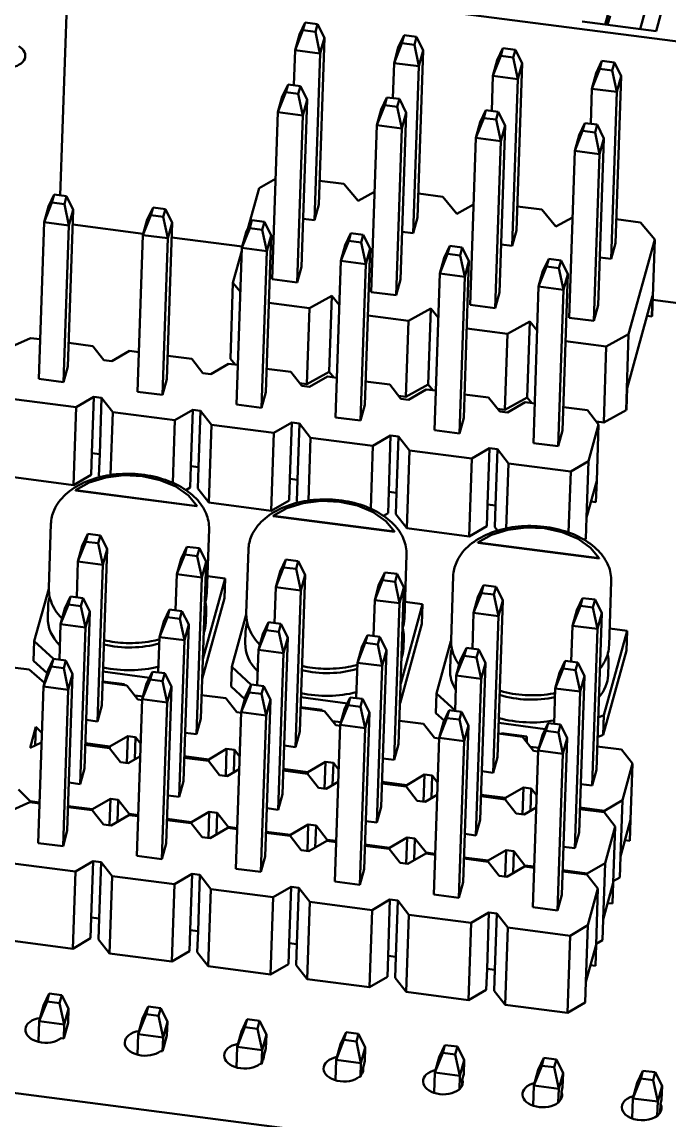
# Model space of a CAD drawing. Header units: millimetres. Extents: x 0 to 420, y 0 to 297.
# Drawn here: x 210.4 to 226.76, y 78.06 to 105.86 of the extents above; entities that cross this region are included whole.
import ezdxf

# ---------------------------------------------------------------- set-up
doc = ezdxf.new("R2010")
doc.units = ezdxf.units.MM
doc.layers.add('Visible (ISO)', color=7, linetype='Continuous', lineweight=50)

msp = doc.modelspace()

# ---------------------------------------------------------------- linework, layer by layer
at = {"layer": 'Visible (ISO)'}
for p, q in [((211.562, 107.359), (211.363, 101.465)), ((211.562, 107.359), (231.823, 104.727)), ((226.431, 105.62), (226.756, 106.796)), ((225.144, 105.787), (225.279, 106.279)), ((225.207, 105.779), (225.27, 106.008)), ((226.03, 105.672), (226.166, 106.164)), ((217.502, 105.646), (217.302, 105.141)), ((217.412, 105.537), (217.556, 105.844)), ((217.502, 105.646), (217.556, 105.844)), ((217.817, 105.605), (217.502, 105.646)), ((217.872, 105.803), (217.556, 105.844)), ((217.817, 105.605), (217.872, 105.803)), ((217.872, 105.803), (218.042, 105.455)), ((224.562, 105.863), (226.431, 105.62)), ((217.302, 105.141), (217.412, 105.537)), ((217.932, 105.059), (217.817, 105.605)), ((217.899, 101.231), (218.042, 105.455)), ((217.932, 105.059), (218.042, 105.455)), ((217.933, 105.059), (218.042, 105.455)), ((218.042, 105.455), (218.042, 105.455)), ((219.913, 105.212), (220.058, 105.519)), ((220.004, 105.321), (220.058, 105.519)), ((220.373, 105.478), (220.058, 105.519)), ((220.319, 105.28), (220.373, 105.478)), ((220.373, 105.478), (220.544, 105.13)), ((217.302, 105.141), (217.272, 104.252)), ((217.932, 105.059), (217.302, 105.141)), ((217.933, 105.059), (217.79, 100.835)), ((217.933, 105.059), (217.932, 105.059)), ((220.004, 105.321), (219.804, 104.816)), ((219.804, 104.816), (219.913, 105.212)), ((220.319, 105.28), (220.004, 105.321)), ((220.434, 104.734), (220.319, 105.28)), ((220.401, 100.906), (220.544, 105.13)), ((220.434, 104.734), (220.544, 105.13)), ((220.435, 104.734), (220.544, 105.13)), ((220.544, 105.13), (220.544, 105.13)), ((222.415, 104.887), (222.56, 105.194)), ((222.505, 104.996), (222.56, 105.194)), ((222.875, 105.153), (222.56, 105.194)), ((222.82, 104.955), (222.875, 105.153)), ((222.875, 105.153), (223.045, 104.805)), ((219.804, 104.816), (219.774, 103.927)), ((220.434, 104.734), (219.804, 104.816)), ((222.505, 104.996), (222.306, 104.491)), ((222.306, 104.491), (222.415, 104.887)), ((222.82, 104.955), (222.505, 104.996)), ((222.936, 104.409), (222.82, 104.955)), ((222.903, 100.581), (223.046, 104.805)), ((222.936, 104.409), (223.046, 104.805)), ((222.936, 104.409), (223.045, 104.805)), ((223.046, 104.805), (223.045, 104.805)), ((224.917, 104.562), (225.062, 104.869)), ((225.007, 104.671), (225.062, 104.869)), ((225.377, 104.828), (225.062, 104.869)), ((225.322, 104.63), (225.377, 104.828)), ((225.377, 104.828), (225.547, 104.48)), ((220.435, 104.734), (220.291, 100.51)), ((220.435, 104.734), (220.434, 104.734)), ((225.007, 104.671), (224.808, 104.166)), ((224.808, 104.166), (224.917, 104.562)), ((225.322, 104.63), (225.007, 104.671)), ((225.438, 104.084), (225.322, 104.63)), ((216.978, 103.965), (217.123, 104.272)), ((217.068, 104.074), (217.123, 104.272)), ((217.438, 104.231), (217.123, 104.272)), ((217.383, 104.033), (217.438, 104.231)), ((217.438, 104.231), (217.608, 103.883)), ((222.306, 104.491), (222.276, 103.602)), ((222.936, 104.409), (222.306, 104.491)), ((222.936, 104.409), (222.793, 100.185)), ((222.936, 104.409), (222.936, 104.409)), ((225.404, 100.256), (225.547, 104.48)), ((225.438, 104.084), (225.547, 104.48)), ((225.438, 104.084), (225.547, 104.48)), ((225.547, 104.48), (225.547, 104.48)), ((217.068, 104.074), (216.869, 103.569)), ((216.869, 103.569), (216.978, 103.965)), ((217.383, 104.033), (217.068, 104.074)), ((217.499, 103.487), (217.383, 104.033)), ((219.48, 103.64), (219.624, 103.947)), ((219.57, 103.749), (219.624, 103.947)), ((219.94, 103.906), (219.624, 103.947)), ((224.808, 104.166), (224.778, 103.277)), ((225.438, 104.084), (224.808, 104.166)), ((225.438, 104.084), (225.295, 99.86)), ((225.438, 104.084), (225.438, 104.084)), ((217.465, 99.659), (217.608, 103.883)), ((217.499, 103.487), (217.608, 103.883)), ((217.499, 103.487), (217.608, 103.883)), ((217.608, 103.883), (217.608, 103.883)), ((219.57, 103.749), (219.37, 103.244)), ((219.885, 103.708), (219.57, 103.749)), ((219.885, 103.708), (219.94, 103.906)), ((220.001, 103.162), (219.885, 103.708)), ((219.94, 103.906), (220.11, 103.558)), ((216.869, 103.569), (216.726, 99.345)), ((217.499, 103.487), (216.869, 103.569)), ((217.499, 103.487), (217.356, 99.263)), ((217.499, 103.487), (217.499, 103.487)), ((219.37, 103.244), (219.48, 103.64)), ((219.967, 99.334), (220.11, 103.558)), ((220.001, 103.162), (220.11, 103.558)), ((220.001, 103.162), (220.11, 103.558)), ((220.11, 103.558), (220.11, 103.558)), ((222.072, 103.424), (221.872, 102.919)), ((221.982, 103.315), (222.126, 103.622)), ((222.072, 103.424), (222.126, 103.622)), ((222.387, 103.383), (222.072, 103.424)), ((222.441, 103.581), (222.126, 103.622)), ((222.387, 103.383), (222.441, 103.581)), ((222.441, 103.581), (222.612, 103.233)), ((219.37, 103.244), (219.227, 99.02)), ((220.001, 103.162), (219.37, 103.244)), ((220.001, 103.162), (219.858, 98.938)), ((220.001, 103.162), (220.001, 103.162)), ((221.872, 102.919), (221.982, 103.315)), ((222.502, 102.837), (222.387, 103.383)), ((222.469, 99.009), (222.612, 103.233)), ((222.502, 102.837), (222.612, 103.233)), ((222.503, 102.837), (222.612, 103.233)), ((222.612, 103.233), (222.612, 103.233)), ((224.483, 102.99), (224.628, 103.297)), ((224.573, 103.099), (224.628, 103.297)), ((224.943, 103.256), (224.628, 103.297)), ((224.889, 103.058), (224.943, 103.256)), ((224.943, 103.256), (225.113, 102.908)), ((221.872, 102.919), (221.729, 98.695)), ((222.502, 102.837), (221.872, 102.919)), ((222.503, 102.837), (222.359, 98.613)), ((222.503, 102.837), (222.502, 102.837)), ((224.573, 103.099), (224.374, 102.594)), ((224.374, 102.594), (224.483, 102.99)), ((224.889, 103.058), (224.573, 103.099)), ((225.004, 102.512), (224.889, 103.058)), ((224.971, 98.684), (225.114, 102.908)), ((225.004, 102.512), (225.114, 102.908)), ((225.004, 102.512), (225.113, 102.908)), ((225.114, 102.908), (225.113, 102.908)), ((224.374, 102.594), (224.231, 98.37)), ((225.004, 102.512), (224.374, 102.594)), ((225.004, 102.512), (224.861, 98.288)), ((225.004, 102.512), (225.004, 102.512)), ((216.811, 101.882), (216.393, 101.651)), ((218.535, 101.756), (217.919, 101.836)), ((218.894, 101.326), (218.535, 101.756)), ((211.207, 101.485), (211.062, 101.182)), ((211.152, 101.287), (211.207, 101.485)), ((211.522, 101.445), (211.207, 101.485)), ((211.467, 101.247), (211.522, 101.445)), ((211.693, 101.1), (211.522, 101.445)), ((216.393, 101.651), (216.108, 100.621)), ((219.313, 101.557), (218.894, 101.326)), ((221.037, 101.431), (220.421, 101.511)), ((210.953, 100.786), (211.152, 101.287)), ((210.953, 100.786), (211.062, 101.182)), ((211.467, 101.247), (211.152, 101.287)), ((211.467, 101.247), (211.583, 100.704)), ((217.899, 101.231), (217.79, 100.835)), ((221.396, 101.001), (221.037, 101.431)), ((221.815, 101.232), (221.396, 101.001)), ((223.539, 101.106), (222.923, 101.186)), ((211.558, 97.137), (211.693, 101.1)), ((211.583, 100.704), (211.693, 101.1)), ((213.455, 100.461), (213.654, 100.962)), ((213.709, 101.161), (213.564, 100.857)), ((213.654, 100.962), (213.709, 101.161)), ((213.969, 100.922), (213.654, 100.962)), ((214.024, 101.12), (213.709, 101.161)), ((213.969, 100.922), (214.024, 101.12)), ((213.969, 100.922), (214.085, 100.379)), ((214.194, 100.775), (214.024, 101.12)), ((220.401, 100.906), (220.291, 100.51)), ((223.898, 100.676), (223.539, 101.106)), ((224.317, 100.907), (223.898, 100.676)), ((210.819, 96.822), (210.953, 100.786)), ((211.583, 100.704), (210.953, 100.786)), ((211.583, 100.704), (211.449, 96.74)), ((211.68, 100.727), (213.464, 100.496)), ((213.455, 100.461), (213.564, 100.857)), ((214.06, 96.812), (214.194, 100.775)), ((214.085, 100.379), (214.194, 100.775)), ((215.957, 100.136), (216.156, 100.637)), ((216.21, 100.836), (216.066, 100.532)), ((216.156, 100.637), (216.21, 100.836)), ((216.471, 100.597), (216.156, 100.637)), ((216.526, 100.795), (216.21, 100.836)), ((216.471, 100.597), (216.526, 100.795)), ((216.696, 100.45), (216.526, 100.795)), ((217.79, 100.835), (217.506, 100.872)), ((226.04, 100.781), (225.425, 100.861)), ((226.4, 100.351), (226.04, 100.781)), ((213.32, 96.497), (213.455, 100.461)), ((214.085, 100.379), (213.455, 100.461)), ((214.085, 100.379), (213.951, 96.415)), ((214.182, 100.402), (215.966, 100.171)), ((215.957, 100.136), (216.066, 100.532)), ((216.471, 100.597), (216.587, 100.054)), ((216.562, 96.487), (216.696, 100.45)), ((216.587, 100.054), (216.696, 100.45)), ((218.712, 100.511), (218.568, 100.207)), ((218.658, 100.312), (218.712, 100.511)), ((219.027, 100.47), (218.712, 100.511)), ((218.973, 100.272), (219.027, 100.47)), ((219.198, 100.125), (219.027, 100.47)), ((220.291, 100.51), (220.008, 100.547)), ((222.903, 100.581), (222.793, 100.185)), ((225.737, 97.95), (226.4, 100.351)), ((226.4, 100.351), (226.335, 98.428)), ((215.954, 100.062), (215.73, 99.25)), ((215.822, 96.172), (215.957, 100.136)), ((216.587, 100.054), (215.957, 100.136)), ((216.587, 100.054), (216.453, 96.09)), ((218.458, 99.811), (218.658, 100.312)), ((218.458, 99.811), (218.568, 100.207)), ((218.973, 100.272), (218.658, 100.312)), ((218.973, 100.272), (219.089, 99.729)), ((219.064, 96.162), (219.198, 100.125)), ((219.089, 99.729), (219.198, 100.125)), ((221.214, 100.186), (221.069, 99.882)), ((221.159, 99.987), (221.214, 100.186)), ((221.529, 100.145), (221.214, 100.186)), ((221.475, 99.947), (221.529, 100.145)), ((221.7, 99.8), (221.529, 100.145)), ((222.793, 100.185), (222.51, 100.222)), ((225.404, 100.256), (225.295, 99.86)), ((218.324, 95.847), (218.458, 99.811)), ((219.089, 99.729), (218.458, 99.811)), ((220.96, 99.486), (221.159, 99.987)), ((220.96, 99.486), (221.069, 99.882)), ((221.475, 99.947), (221.159, 99.987)), ((221.475, 99.947), (221.591, 99.404)), ((221.566, 95.837), (221.7, 99.8)), ((221.591, 99.404), (221.7, 99.8)), ((223.716, 99.861), (223.571, 99.557)), ((223.661, 99.662), (223.716, 99.861)), ((224.031, 99.82), (223.716, 99.861)), ((223.976, 99.622), (224.031, 99.82)), ((224.202, 99.475), (224.031, 99.82)), ((225.295, 99.86), (225.012, 99.897)), ((217.465, 99.659), (217.356, 99.263)), ((219.089, 99.729), (218.954, 95.765)), ((223.462, 99.161), (223.661, 99.662)), ((223.462, 99.161), (223.571, 99.557)), ((223.976, 99.622), (223.661, 99.662)), ((223.976, 99.622), (224.092, 99.079)), ((215.73, 99.25), (215.665, 97.327)), ((215.73, 99.25), (215.919, 99.024)), ((217.356, 99.263), (216.726, 99.345)), ((219.967, 99.334), (219.858, 98.938)), ((220.826, 95.522), (220.96, 99.486)), ((221.591, 99.404), (220.96, 99.486)), ((221.591, 99.404), (221.456, 95.441)), ((224.067, 95.512), (224.202, 99.475)), ((224.092, 99.079), (224.202, 99.475)), ((219.858, 98.938), (219.227, 99.02)), ((222.469, 99.009), (222.359, 98.613)), ((223.328, 95.197), (223.462, 99.161)), ((224.092, 99.079), (223.462, 99.161)), ((224.092, 99.079), (223.958, 95.116)), ((216.639, 98.747), (217.666, 98.614)), ((217.666, 98.614), (218.232, 98.925)), ((218.232, 98.925), (218.167, 97.002)), ((218.232, 98.925), (218.421, 98.699)), ((222.359, 98.613), (221.729, 98.695)), ((224.971, 98.684), (224.861, 98.288)), ((225.699, 96.586), (226.344, 98.925)), ((226.344, 98.925), (226.326, 98.397)), ((226.348, 98.822), (229.966, 98.352)), ((217.666, 98.614), (217.601, 96.69)), ((219.14, 98.422), (220.168, 98.289)), ((220.168, 98.289), (220.734, 98.6)), ((220.734, 98.6), (220.668, 96.677)), ((220.734, 98.6), (220.923, 98.374)), ((226.203, 98.413), (226.326, 98.397)), ((226.326, 98.397), (226.335, 98.428)), ((220.168, 98.289), (220.103, 96.365)), ((222.67, 97.964), (223.235, 98.275)), ((223.235, 98.275), (223.17, 96.352)), ((223.235, 98.275), (223.424, 98.049)), ((224.861, 98.288), (224.231, 98.37)), ((210.066, 97.606), (210.614, 97.855)), ((210.614, 97.855), (210.853, 97.824)), ((221.642, 98.097), (222.67, 97.964)), ((222.67, 97.964), (222.605, 96.04)), ((225.172, 97.639), (225.737, 97.95)), ((225.737, 97.95), (225.672, 96.027)), ((211.578, 97.73), (212.19, 97.651)), ((212.19, 97.651), (212.469, 97.294)), ((224.144, 97.772), (225.172, 97.639)), ((225.172, 97.639), (225.107, 95.716)), ((212.666, 97.268), (212.469, 97.294)), ((212.666, 97.268), (213.116, 97.53)), ((213.116, 97.53), (213.354, 97.499)), ((214.08, 97.405), (214.692, 97.326)), ((214.692, 97.326), (214.971, 96.969)), ((215.665, 97.327), (215.784, 97.184)), ((211.558, 97.137), (211.449, 96.74)), ((215.168, 96.943), (215.618, 97.205)), ((215.618, 97.205), (215.856, 97.174)), ((216.582, 97.08), (217.194, 97.001)), ((217.194, 97.001), (217.473, 96.644)), ((217.601, 96.69), (218.167, 97.002)), ((218.167, 97.002), (218.286, 96.859)), ((211.449, 96.74), (210.819, 96.822)), ((214.06, 96.812), (213.951, 96.415)), ((215.168, 96.943), (214.971, 96.969)), ((217.67, 96.618), (218.119, 96.88)), ((218.119, 96.88), (218.358, 96.849)), ((219.084, 96.755), (219.695, 96.676)), ((213.951, 96.415), (213.32, 96.497)), ((216.562, 96.487), (216.453, 96.09)), ((217.417, 96.714), (217.601, 96.69)), ((217.67, 96.618), (217.473, 96.644)), ((219.695, 96.676), (219.974, 96.319)), ((220.103, 96.365), (220.668, 96.677)), ((220.171, 96.293), (220.621, 96.555)), ((220.621, 96.555), (220.86, 96.524)), ((220.668, 96.677), (220.788, 96.534)), ((225.681, 96.058), (225.699, 96.586)), ((210.187, 96.308), (211.763, 96.104)), ((211.763, 96.104), (212.213, 96.366)), ((212.213, 96.366), (212.165, 94.94)), ((212.41, 96.34), (212.213, 96.366)), ((212.41, 96.34), (212.362, 94.914)), ((212.689, 95.983), (212.41, 96.34)), ((216.453, 96.09), (215.822, 96.172)), ((219.064, 96.162), (218.954, 95.765)), ((219.919, 96.389), (220.103, 96.365)), ((220.171, 96.293), (219.974, 96.319)), ((221.586, 96.43), (222.197, 96.351)), ((222.197, 96.351), (222.476, 95.994)), ((222.605, 96.04), (223.17, 96.352)), ((222.673, 95.968), (223.123, 96.23)), ((223.123, 96.23), (223.362, 96.199)), ((223.17, 96.352), (223.29, 96.209)), ((211.763, 96.104), (211.696, 94.135)), ((212.689, 95.983), (212.635, 94.389)), ((214.265, 95.779), (212.689, 95.983)), ((214.715, 96.041), (214.265, 95.779)), ((214.715, 96.041), (214.666, 94.615)), ((214.912, 96.015), (214.715, 96.041)), ((214.912, 96.015), (214.863, 94.589)), ((215.191, 95.658), (214.912, 96.015)), ((222.421, 96.064), (222.605, 96.04)), ((222.673, 95.968), (222.476, 95.994)), ((224.087, 96.105), (224.699, 96.026)), ((224.699, 96.026), (224.978, 95.669)), ((225.107, 95.716), (225.672, 96.027)), ((225.672, 96.027), (225.681, 96.058)), ((214.265, 95.779), (214.211, 94.19)), ((215.191, 95.658), (215.124, 93.69)), ((216.767, 95.454), (215.191, 95.658)), ((217.216, 95.716), (216.767, 95.454)), ((217.216, 95.716), (217.168, 94.29)), ((217.413, 95.69), (217.216, 95.716)), ((217.413, 95.69), (217.365, 94.264)), ((217.692, 95.333), (217.413, 95.69)), ((218.954, 95.765), (218.324, 95.847)), ((221.566, 95.837), (221.456, 95.441)), ((224.978, 95.669), (224.722, 94.741)), ((224.923, 95.739), (225.107, 95.716)), ((224.978, 95.669), (224.93, 94.243)), ((216.767, 95.454), (216.7, 93.485)), ((217.692, 95.333), (217.639, 93.742)), ((219.268, 95.129), (217.692, 95.333)), ((219.718, 95.391), (219.268, 95.129)), ((219.718, 95.391), (219.67, 93.965)), ((219.915, 95.365), (219.718, 95.391)), ((219.915, 95.365), (219.867, 93.939)), ((220.194, 95.008), (219.915, 95.365)), ((221.456, 95.441), (220.826, 95.522)), ((224.067, 95.512), (223.958, 95.116)), ((219.268, 95.129), (219.214, 93.537)), ((222.22, 95.066), (221.77, 94.804)), ((222.22, 95.066), (222.172, 93.64)), ((222.417, 95.04), (222.22, 95.066)), ((223.958, 95.116), (223.328, 95.197)), ((212.146, 94.397), (212.165, 94.94)), ((212.362, 94.914), (212.165, 94.94)), ((212.343, 94.371), (212.362, 94.914)), ((220.194, 95.008), (220.128, 93.04)), ((221.77, 94.804), (220.194, 95.008)), ((221.77, 94.804), (221.704, 92.835)), ((222.417, 95.04), (222.369, 93.614)), ((222.696, 94.683), (222.417, 95.04)), ((214.666, 94.615), (214.648, 94.072)), ((214.863, 94.589), (214.666, 94.615)), ((214.845, 94.047), (214.863, 94.589)), ((222.696, 94.683), (222.64, 93.038)), ((224.272, 94.479), (222.696, 94.683)), ((224.722, 94.741), (224.272, 94.479)), ((224.722, 94.741), (224.674, 93.315)), ((210.12, 94.34), (211.696, 94.135)), ((211.696, 94.135), (212.146, 94.397)), ((212.096, 94.197), (212.512, 94.326)), ((212.37, 94.337), (212.343, 94.371)), ((212.512, 94.326), (212.971, 94.382)), ((212.971, 94.382), (213.44, 94.36)), ((213.44, 94.36), (213.888, 94.262)), ((213.888, 94.262), (214.285, 94.096)), ((217.168, 94.29), (217.15, 93.747)), ((217.365, 94.264), (217.168, 94.29)), ((217.347, 93.722), (217.365, 94.264)), ((224.272, 94.479), (224.22, 92.934)), ((224.93, 94.243), (224.674, 93.315)), ((224.911, 93.7), (224.93, 94.243)), ((211.751, 94.002), (212.096, 94.197)), ((211.751, 94.002), (211.751, 93.995)), ((214.822, 93.603), (211.751, 94.002)), ((211.751, 93.995), (214.821, 93.596)), ((214.285, 94.096), (214.604, 93.871)), ((214.648, 94.072), (214.539, 94.009)), ((215.124, 93.69), (214.845, 94.047)), ((219.67, 93.965), (219.652, 93.422)), ((219.867, 93.939), (219.67, 93.965)), ((219.849, 93.397), (219.867, 93.939)), ((214.604, 93.871), (214.822, 93.603)), ((216.7, 93.485), (215.124, 93.69)), ((217.15, 93.747), (216.7, 93.485)), ((217.09, 93.548), (217.506, 93.677)), ((217.372, 93.69), (217.347, 93.722)), ((217.506, 93.677), (217.965, 93.733)), ((217.965, 93.733), (218.434, 93.711)), ((218.434, 93.711), (218.882, 93.614)), ((224.785, 93.717), (224.911, 93.7)), ((214.821, 93.596), (214.822, 93.603)), ((216.745, 93.354), (217.09, 93.548)), ((218.882, 93.614), (219.279, 93.447)), ((219.279, 93.447), (219.598, 93.222)), ((219.652, 93.422), (219.538, 93.356)), ((220.128, 93.04), (219.849, 93.397)), ((222.172, 93.64), (222.153, 93.097)), ((222.369, 93.614), (222.172, 93.64)), ((222.35, 93.072), (222.369, 93.614)), ((211.128, 93.151), (211.074, 91.539)), ((216.745, 93.354), (216.745, 93.346)), ((219.816, 92.955), (216.745, 93.354)), ((216.745, 93.346), (219.816, 92.947)), ((219.598, 93.222), (219.816, 92.955)), ((224.674, 93.315), (224.655, 92.772)), ((212.064, 92.899), (211.919, 92.596)), ((212.009, 92.701), (212.064, 92.899)), ((212.379, 92.859), (212.064, 92.899)), ((212.324, 92.66), (212.379, 92.859)), ((212.549, 92.514), (212.379, 92.859)), ((215.126, 93.015), (215.071, 91.403)), ((219.816, 92.947), (219.816, 92.955)), ((221.704, 92.835), (220.128, 93.04)), ((222.153, 93.097), (221.704, 92.835)), ((221.923, 92.681), (222.268, 92.875)), ((222.268, 92.875), (222.684, 93.004)), ((222.421, 92.982), (222.35, 93.072)), ((222.684, 93.004), (223.143, 93.06)), ((223.143, 93.06), (223.612, 93.039)), ((223.612, 93.039), (224.06, 92.941)), ((224.06, 92.941), (224.457, 92.774)), ((211.81, 92.2), (212.009, 92.701)), ((211.81, 92.2), (211.919, 92.596)), ((212.324, 92.66), (212.009, 92.701)), ((212.324, 92.66), (212.44, 92.118)), ((214.565, 92.574), (214.421, 92.271)), ((214.511, 92.376), (214.565, 92.574)), ((214.881, 92.534), (214.565, 92.574)), ((221.923, 92.681), (221.923, 92.673)), ((224.994, 92.282), (221.923, 92.681)), ((221.923, 92.673), (224.994, 92.274)), ((224.457, 92.774), (224.776, 92.549)), ((224.655, 92.772), (224.615, 92.749)), ((224.776, 92.549), (224.994, 92.282)), ((212.415, 88.551), (212.549, 92.514)), ((212.44, 92.118), (212.549, 92.514)), ((214.312, 91.875), (214.511, 92.376)), ((214.312, 91.875), (214.421, 92.271)), ((214.826, 92.335), (214.511, 92.376)), ((214.826, 92.335), (214.881, 92.534)), ((214.826, 92.335), (214.942, 91.793)), ((215.051, 92.189), (214.881, 92.534)), ((216.122, 92.502), (216.068, 90.89)), ((220.12, 92.367), (220.065, 90.755)), ((224.994, 92.274), (224.994, 92.282)), ((211.779, 91.291), (211.81, 92.2)), ((212.44, 92.118), (211.81, 92.2)), ((212.44, 92.118), (212.306, 88.154)), ((214.917, 88.226), (215.051, 92.189)), ((214.942, 91.793), (215.051, 92.189)), ((216.813, 91.55), (217.013, 92.051)), ((217.067, 92.249), (216.923, 91.946)), ((217.013, 92.051), (217.067, 92.249)), ((217.328, 92.01), (217.013, 92.051)), ((217.382, 92.209), (217.067, 92.249)), ((217.328, 92.01), (217.382, 92.209)), ((217.328, 92.01), (217.444, 91.468)), ((217.553, 91.864), (217.382, 92.209)), ((214.281, 90.966), (214.312, 91.875)), ((214.942, 91.793), (214.312, 91.875)), ((214.942, 91.793), (214.808, 87.829)), ((215.532, 91.767), (214.968, 89.724)), ((215.086, 91.825), (215.532, 91.767)), ((215.532, 91.767), (215.515, 91.271)), ((216.813, 91.55), (216.923, 91.946)), ((217.419, 87.901), (217.553, 91.864)), ((217.444, 91.468), (217.553, 91.864)), ((219.315, 91.225), (219.514, 91.726)), ((219.569, 91.924), (219.424, 91.621)), ((219.514, 91.726), (219.569, 91.924)), ((219.83, 91.685), (219.514, 91.726)), ((219.884, 91.884), (219.569, 91.924)), ((219.83, 91.685), (219.884, 91.884)), ((220.055, 91.539), (219.884, 91.884)), ((221.3, 91.83), (221.246, 90.218)), ((210.707, 90.181), (211.073, 91.509)), ((216.783, 90.641), (216.813, 91.55)), ((217.444, 91.468), (216.813, 91.55)), ((217.444, 91.468), (217.309, 87.504)), ((219.315, 91.225), (219.424, 91.621)), ((219.83, 91.685), (219.945, 91.143)), ((219.92, 87.576), (220.055, 91.539)), ((219.945, 91.143), (220.055, 91.539)), ((222.071, 91.599), (221.926, 91.296)), ((222.016, 91.401), (222.071, 91.599)), ((222.386, 91.559), (222.071, 91.599)), ((222.331, 91.361), (222.386, 91.559)), ((222.557, 91.214), (222.386, 91.559)), ((225.298, 91.694), (225.243, 90.082)), ((211.625, 91.311), (211.481, 91.007)), ((211.571, 91.113), (211.625, 91.311)), ((211.94, 91.27), (211.625, 91.311)), ((211.886, 91.072), (211.94, 91.27)), ((212.111, 90.926), (211.94, 91.27)), ((215.515, 91.271), (214.951, 89.228)), ((219.284, 90.316), (219.315, 91.225)), ((219.945, 91.143), (219.315, 91.225)), ((220.08, 91.176), (220.526, 91.118)), ((221.817, 90.9), (222.016, 91.401)), ((221.817, 90.9), (221.926, 91.296)), ((222.331, 91.361), (222.016, 91.401)), ((222.331, 91.361), (222.447, 90.818)), ((222.422, 87.251), (222.557, 91.214)), ((222.447, 90.818), (222.557, 91.214)), ((224.573, 91.274), (224.428, 90.971)), ((224.518, 91.076), (224.573, 91.274)), ((224.888, 91.234), (224.573, 91.274)), ((224.833, 91.036), (224.888, 91.234)), ((225.058, 90.889), (224.888, 91.234)), ((211.058, 91.074), (211.048, 90.779)), ((211.371, 90.611), (211.571, 91.113)), ((211.371, 90.611), (211.481, 91.007)), ((211.886, 91.072), (211.571, 91.113)), ((211.886, 91.072), (212.002, 90.53)), ((211.977, 86.962), (212.111, 90.926)), ((212.002, 90.53), (212.111, 90.926)), ((214.127, 90.986), (213.983, 90.683)), ((214.072, 90.788), (214.127, 90.986)), ((214.442, 90.945), (214.127, 90.986)), ((214.388, 90.747), (214.442, 90.945)), ((214.613, 90.601), (214.442, 90.945)), ((215.056, 90.938), (215.046, 90.644)), ((219.945, 91.143), (219.811, 87.179)), ((220.526, 91.118), (219.973, 89.114)), ((220.526, 91.118), (220.509, 90.622)), ((221.786, 89.991), (221.817, 90.9)), ((222.447, 90.818), (221.817, 90.9)), ((224.319, 90.575), (224.518, 91.076)), ((224.319, 90.575), (224.428, 90.971)), ((224.833, 91.036), (224.518, 91.076)), ((224.833, 91.036), (224.949, 90.493)), ((224.924, 86.926), (225.058, 90.889)), ((224.949, 90.493), (225.058, 90.889)), ((211.341, 89.717), (211.371, 90.611)), ((212.002, 90.53), (211.371, 90.611)), ((213.873, 90.286), (214.072, 90.788)), ((213.873, 90.286), (213.983, 90.683)), ((214.388, 90.747), (214.072, 90.788)), ((214.388, 90.747), (214.504, 90.205)), ((215.701, 89.533), (216.067, 90.86)), ((216.629, 90.661), (216.484, 90.358)), ((216.574, 90.463), (216.629, 90.661)), ((216.944, 90.62), (216.629, 90.661)), ((216.889, 90.422), (216.944, 90.62)), ((217.115, 90.276), (216.944, 90.62)), ((220.509, 90.622), (219.956, 88.618)), ((222.447, 90.818), (222.313, 86.854)), ((212.002, 90.53), (211.868, 86.566)), ((214.479, 86.637), (214.613, 90.601)), ((214.504, 90.205), (214.613, 90.601)), ((216.052, 90.425), (216.042, 90.131)), ((216.375, 89.961), (216.574, 90.463)), ((216.375, 89.961), (216.484, 90.358)), ((216.889, 90.422), (216.574, 90.463)), ((216.889, 90.422), (217.005, 89.88)), ((219.131, 90.336), (218.986, 90.033)), ((219.076, 90.138), (219.131, 90.336)), ((219.446, 90.295), (219.131, 90.336)), ((224.288, 89.666), (224.319, 90.575)), ((224.949, 90.493), (224.319, 90.575)), ((224.949, 90.493), (224.815, 86.529)), ((225.704, 90.446), (225.114, 88.31)), ((225.258, 90.504), (225.704, 90.446)), ((225.704, 90.446), (225.687, 89.95)), ((210.707, 90.181), (210.69, 89.685)), ((211.192, 89.736), (210.707, 90.181)), ((213.843, 89.392), (213.873, 90.286)), ((214.504, 90.205), (213.873, 90.286)), ((214.504, 90.205), (214.369, 86.241)), ((216.98, 86.312), (217.115, 90.276)), ((217.005, 89.88), (217.115, 90.276)), ((218.877, 89.636), (219.076, 90.138)), ((219.391, 90.097), (219.076, 90.138)), ((219.391, 90.097), (219.446, 90.295)), ((219.391, 90.097), (219.507, 89.555)), ((219.616, 89.951), (219.446, 90.295)), ((220.05, 90.29), (220.04, 89.995)), ((220.879, 88.86), (221.245, 90.187)), ((216.345, 89.067), (216.375, 89.961)), ((217.005, 89.88), (216.375, 89.961)), ((217.005, 89.88), (216.871, 85.916)), ((218.877, 89.636), (218.986, 90.033)), ((219.482, 85.987), (219.616, 89.951)), ((219.507, 89.555), (219.616, 89.951)), ((221.379, 89.311), (221.578, 89.813)), ((221.633, 90.011), (221.488, 89.708)), ((221.578, 89.813), (221.633, 90.011)), ((221.893, 89.772), (221.578, 89.813)), ((221.948, 89.97), (221.633, 90.011)), ((221.893, 89.772), (221.948, 89.97)), ((221.893, 89.772), (222.009, 89.23)), ((222.118, 89.626), (221.948, 89.97)), ((225.687, 89.95), (225.097, 87.814)), ((210.575, 89.465), (209.956, 89.545)), ((211.03, 89.374), (210.69, 89.685)), ((210.937, 89.037), (211.136, 89.538)), ((211.191, 89.736), (211.046, 89.433)), ((211.136, 89.538), (211.191, 89.736)), ((211.451, 89.497), (211.136, 89.538)), ((211.506, 89.695), (211.191, 89.736)), ((211.451, 89.497), (211.506, 89.695)), ((211.451, 89.497), (211.567, 88.955)), ((211.677, 89.351), (211.506, 89.695)), ((215.701, 89.533), (215.684, 89.037)), ((216.192, 89.082), (215.701, 89.533)), ((218.847, 88.742), (218.877, 89.636)), ((219.507, 89.555), (218.877, 89.636)), ((219.507, 89.555), (219.373, 85.591)), ((221.23, 89.753), (221.22, 89.458)), ((221.379, 89.311), (221.488, 89.708)), ((221.984, 85.662), (222.118, 89.626)), ((222.009, 89.23), (222.118, 89.626)), ((224.134, 89.686), (223.99, 89.383)), ((224.08, 89.488), (224.134, 89.686)), ((224.45, 89.645), (224.134, 89.686)), ((224.395, 89.447), (224.45, 89.645)), ((224.62, 89.301), (224.45, 89.645)), ((225.228, 89.617), (225.218, 89.323)), ((210.575, 89.465), (210.963, 89.131)), ((210.937, 89.037), (211.046, 89.433)), ((211.542, 85.387), (211.677, 89.351)), ((211.567, 88.955), (211.677, 89.351)), ((213.62, 89.259), (212.444, 89.412)), ((213.439, 88.712), (213.638, 89.213)), ((213.693, 89.411), (213.548, 89.108)), ((213.638, 89.213), (213.693, 89.411)), ((213.953, 89.172), (213.638, 89.213)), ((214.008, 89.37), (213.693, 89.411)), ((213.953, 89.172), (214.008, 89.37)), ((214.178, 89.026), (214.008, 89.37)), ((221.348, 88.417), (221.379, 89.311)), ((222.009, 89.23), (221.379, 89.311)), ((222.009, 89.23), (221.875, 85.266)), ((223.88, 88.986), (224.08, 89.488)), ((223.88, 88.986), (223.99, 89.383)), ((224.395, 89.447), (224.08, 89.488)), ((224.395, 89.447), (224.511, 88.905)), ((224.486, 85.337), (224.62, 89.301)), ((224.511, 88.905), (224.62, 89.301)), ((210.803, 85.073), (210.937, 89.037)), ((211.567, 88.955), (210.937, 89.037)), ((211.567, 88.955), (211.433, 84.991)), ((212.435, 89.144), (213.047, 89.065)), ((212.991, 89.092), (212.436, 89.164)), ((212.986, 89.073), (212.991, 89.092)), ((212.991, 89.072), (212.991, 89.092)), ((213.047, 89.065), (213.326, 88.708)), ((213.439, 88.712), (213.548, 89.108)), ((213.953, 89.172), (214.069, 88.63)), ((214.044, 85.062), (214.178, 89.026)), ((214.069, 88.63), (214.178, 89.026)), ((216.032, 88.718), (215.684, 89.037)), ((216.194, 89.086), (216.05, 88.783)), ((216.14, 88.888), (216.194, 89.086)), ((216.51, 89.045), (216.194, 89.086)), ((216.455, 88.847), (216.51, 89.045)), ((216.68, 88.701), (216.51, 89.045)), ((223.85, 88.092), (223.88, 88.986)), ((224.511, 88.905), (223.88, 88.986)), ((213.458, 88.782), (213.246, 88.809)), ((213.304, 84.748), (213.439, 88.712)), ((213.438, 88.693), (213.326, 88.708)), ((214.069, 88.63), (213.439, 88.712)), ((214.937, 88.819), (215.548, 88.74)), ((215.548, 88.74), (215.828, 88.383)), ((215.941, 88.387), (216.14, 88.888)), ((215.941, 88.387), (216.05, 88.783)), ((216.455, 88.847), (216.14, 88.888)), ((216.455, 88.847), (216.571, 88.305)), ((216.546, 84.737), (216.68, 88.701)), ((216.571, 88.305), (216.68, 88.701)), ((218.624, 88.609), (217.448, 88.762)), ((218.696, 88.761), (218.552, 88.458)), ((218.642, 88.563), (218.696, 88.761)), ((219.011, 88.72), (218.696, 88.761)), ((218.957, 88.522), (219.011, 88.72)), ((219.182, 88.376), (219.011, 88.72)), ((220.879, 88.86), (220.862, 88.364)), ((221.349, 88.429), (220.879, 88.86)), ((224.511, 88.905), (224.377, 84.941)), ((212.415, 88.551), (212.306, 88.154)), ((214.069, 88.63), (213.935, 84.666)), ((215.806, 84.423), (215.941, 88.387)), ((215.94, 88.368), (215.828, 88.383)), ((216.571, 88.305), (215.941, 88.387)), ((217.985, 88.443), (217.439, 88.514)), ((217.439, 88.494), (218.05, 88.415)), ((217.98, 88.424), (217.985, 88.443)), ((217.985, 88.423), (217.985, 88.443)), ((218.05, 88.415), (218.329, 88.058)), ((218.442, 88.062), (218.642, 88.563)), ((218.442, 88.062), (218.552, 88.458)), ((218.957, 88.522), (218.642, 88.563)), ((218.957, 88.522), (219.073, 87.98)), ((221.198, 88.436), (221.053, 88.133)), ((221.143, 88.238), (221.198, 88.436)), ((221.513, 88.395), (221.198, 88.436)), ((221.459, 88.197), (221.513, 88.395)), ((221.684, 88.051), (221.513, 88.395)), ((212.306, 88.154), (212.018, 88.192)), ((214.917, 88.226), (214.808, 87.829)), ((216.571, 88.305), (216.437, 84.341)), ((218.462, 88.132), (218.25, 88.159)), ((219.048, 84.412), (219.182, 88.376)), ((219.073, 87.98), (219.182, 88.376)), ((219.941, 88.169), (220.552, 88.09)), ((221.072, 88.172), (220.862, 88.364)), ((220.944, 87.737), (221.143, 88.238)), ((220.944, 87.737), (221.053, 88.133)), ((221.459, 88.197), (221.143, 88.238)), ((221.459, 88.197), (221.575, 87.655)), ((223.627, 87.959), (222.451, 88.112)), ((223.7, 88.111), (223.555, 87.808)), ((223.645, 87.913), (223.7, 88.111)), ((224.015, 88.07), (223.7, 88.111)), ((225.114, 88.31), (224.969, 88.248)), ((225.097, 87.814), (225.114, 88.31)), ((210.747, 88.013), (210.601, 87.485)), ((210.731, 87.544), (210.747, 88.013)), ((210.747, 88.013), (210.897, 87.866)), ((214.808, 87.829), (214.52, 87.867)), ((217.419, 87.901), (217.309, 87.504)), ((218.308, 84.098), (218.442, 88.062)), ((218.442, 88.043), (218.329, 88.058)), ((219.073, 87.98), (218.442, 88.062)), ((219.073, 87.98), (218.938, 84.016)), ((220.552, 88.09), (220.831, 87.733)), ((221.55, 84.087), (221.684, 88.051)), ((221.575, 87.655), (221.684, 88.051)), ((222.442, 87.844), (223.054, 87.765)), ((222.523, 87.853), (222.518, 87.834)), ((223.163, 87.77), (222.523, 87.853)), ((223.446, 87.412), (223.645, 87.913)), ((223.96, 87.872), (223.645, 87.913)), ((223.96, 87.872), (224.015, 88.07)), ((223.96, 87.872), (224.076, 87.33)), ((224.186, 87.726), (224.015, 88.07)), ((210.601, 87.485), (210.889, 87.616)), ((211.997, 87.556), (212.608, 87.476)), ((211.998, 87.598), (212.62, 87.517)), ((212.62, 87.517), (213.07, 87.78)), ((213.07, 87.78), (213.047, 87.099)), ((213.267, 87.754), (213.07, 87.78)), ((213.267, 87.754), (213.247, 87.189)), ((213.4, 87.583), (213.267, 87.754)), ((219.92, 87.576), (219.811, 87.179)), ((220.81, 83.773), (220.944, 87.737)), ((220.944, 87.718), (220.831, 87.733)), ((221.575, 87.655), (220.944, 87.737)), ((221.575, 87.655), (221.44, 83.691)), ((223.054, 87.765), (223.333, 87.408)), ((223.12, 87.68), (223.138, 87.677)), ((223.137, 87.658), (223.138, 87.677)), ((223.138, 87.677), (223.163, 87.77)), ((223.159, 87.631), (223.163, 87.77)), ((223.446, 87.412), (223.555, 87.808)), ((224.051, 83.762), (224.186, 87.726)), ((224.076, 87.33), (224.186, 87.726)), ((225.097, 87.814), (224.952, 87.752)), ((212.608, 87.476), (212.887, 87.119)), ((212.62, 87.517), (212.618, 87.464)), ((213.084, 87.094), (213.39, 87.272)), ((215.122, 87.192), (214.5, 87.273)), ((215.571, 87.455), (215.122, 87.192)), ((215.571, 87.455), (215.548, 86.774)), ((215.768, 87.429), (215.571, 87.455)), ((215.768, 87.429), (215.749, 86.864)), ((215.902, 87.258), (215.768, 87.429)), ((217.309, 87.504), (217.022, 87.542)), ((223.465, 87.482), (223.254, 87.509)), ((223.312, 83.448), (223.446, 87.412)), ((223.445, 87.393), (223.333, 87.408)), ((224.076, 87.33), (223.446, 87.412)), ((224.076, 87.33), (223.942, 83.366)), ((224.944, 87.519), (225.556, 87.44)), ((225.556, 87.44), (225.835, 87.083)), ((213.084, 87.094), (212.887, 87.119)), ((214.499, 87.231), (215.11, 87.151)), ((215.11, 87.151), (215.389, 86.794)), ((215.122, 87.192), (215.12, 87.139)), ((218.073, 87.13), (217.623, 86.867)), ((218.073, 87.13), (218.05, 86.449)), ((218.27, 87.104), (218.073, 87.13)), ((218.27, 87.104), (218.251, 86.539)), ((218.404, 86.933), (218.27, 87.104)), ((219.811, 87.179), (219.524, 87.217)), ((222.422, 87.251), (222.313, 86.854)), ((225.835, 87.083), (225.579, 86.155)), ((225.835, 87.083), (225.786, 85.657)), ((211.977, 86.962), (211.868, 86.566)), ((215.586, 86.769), (215.389, 86.794)), ((215.586, 86.769), (215.892, 86.947)), ((217.001, 86.906), (217.612, 86.826)), ((217.623, 86.867), (217.002, 86.948)), ((217.612, 86.826), (217.891, 86.469)), ((217.623, 86.867), (217.622, 86.814)), ((220.575, 86.805), (220.125, 86.542)), ((220.575, 86.805), (220.552, 86.124)), ((220.772, 86.779), (220.575, 86.805)), ((220.772, 86.779), (220.753, 86.214)), ((220.906, 86.608), (220.772, 86.779)), ((222.313, 86.854), (222.026, 86.892)), ((224.924, 86.926), (224.815, 86.529)), ((211.868, 86.566), (211.583, 86.603)), ((214.479, 86.637), (214.369, 86.241)), ((218.088, 86.444), (217.891, 86.469)), ((218.088, 86.444), (218.394, 86.622)), ((219.502, 86.581), (220.114, 86.501)), ((220.125, 86.542), (219.504, 86.623)), ((220.114, 86.501), (220.393, 86.144)), ((220.125, 86.542), (220.123, 86.489)), ((223.077, 86.48), (222.627, 86.218)), ((223.077, 86.48), (223.054, 85.799)), ((223.274, 86.454), (223.077, 86.48)), ((223.274, 86.454), (223.255, 85.889)), ((223.408, 86.283), (223.274, 86.454)), ((224.815, 86.529), (224.527, 86.567)), ((210.308, 86.425), (210.606, 86.134)), ((212.181, 85.929), (212.631, 86.191)), ((212.631, 86.191), (212.609, 85.525)), ((212.828, 86.166), (212.631, 86.191)), ((212.828, 86.166), (212.81, 85.612)), ((213.107, 85.809), (212.828, 86.166)), ((214.369, 86.241), (214.085, 86.278)), ((216.98, 86.312), (216.871, 85.916)), ((220.59, 86.119), (220.895, 86.297)), ((222.004, 86.256), (222.616, 86.176)), ((222.627, 86.218), (222.006, 86.298)), ((222.616, 86.176), (222.895, 85.819)), ((222.627, 86.218), (222.625, 86.164)), ((210.166, 85.91), (210.598, 86.106)), ((210.598, 86.106), (210.837, 86.075)), ((210.606, 86.134), (210.605, 86.105)), ((210.606, 86.134), (210.838, 86.104)), ((211.562, 85.981), (212.174, 85.902)), ((211.563, 86.009), (212.181, 85.929)), ((212.174, 85.902), (212.453, 85.545)), ((212.181, 85.929), (212.18, 85.893)), ((216.871, 85.916), (216.587, 85.953)), ((219.482, 85.987), (219.373, 85.591)), ((220.59, 86.119), (220.393, 86.144)), ((223.092, 85.794), (223.397, 85.972)), ((224.506, 85.931), (225.117, 85.851)), ((225.129, 85.893), (224.507, 85.973)), ((225.129, 85.893), (225.127, 85.839)), ((225.579, 86.155), (225.129, 85.893)), ((225.579, 86.155), (225.53, 84.729)), ((212.65, 85.519), (213.1, 85.781)), ((213.1, 85.781), (213.338, 85.75)), ((213.107, 85.809), (213.106, 85.78)), ((213.339, 85.779), (213.107, 85.809)), ((214.064, 85.656), (214.676, 85.577)), ((214.683, 85.604), (214.065, 85.684)), ((214.683, 85.604), (214.682, 85.568)), ((215.133, 85.866), (214.683, 85.604)), ((215.133, 85.866), (215.111, 85.2)), ((215.33, 85.841), (215.133, 85.866)), ((215.33, 85.841), (215.311, 85.287)), ((215.609, 85.484), (215.33, 85.841)), ((219.373, 85.591), (219.089, 85.628)), ((221.984, 85.662), (221.875, 85.266)), ((223.092, 85.794), (222.895, 85.819)), ((225.117, 85.851), (225.396, 85.494)), ((225.786, 85.657), (225.53, 84.729)), ((225.769, 85.128), (225.786, 85.657)), ((211.542, 85.387), (211.433, 84.991)), ((212.65, 85.519), (212.453, 85.545)), ((214.676, 85.577), (214.955, 85.22)), ((215.152, 85.194), (215.602, 85.456)), ((215.602, 85.456), (215.84, 85.425)), ((215.609, 85.484), (215.608, 85.455)), ((215.841, 85.454), (215.609, 85.484)), ((216.566, 85.331), (217.178, 85.252)), ((217.185, 85.279), (216.567, 85.359)), ((217.635, 85.541), (217.185, 85.279)), ((217.635, 85.541), (217.612, 84.875)), ((217.832, 85.516), (217.635, 85.541)), ((217.832, 85.516), (217.813, 84.962)), ((218.111, 85.159), (217.832, 85.516)), ((224.486, 85.337), (224.377, 84.941)), ((225.396, 85.494), (225.14, 84.566)), ((225.396, 85.494), (225.348, 84.068)), ((211.433, 84.991), (210.803, 85.073)), ((214.044, 85.062), (213.935, 84.666)), ((215.152, 85.194), (214.955, 85.22)), ((217.178, 85.252), (217.457, 84.895)), ((217.185, 85.279), (217.184, 85.243)), ((217.654, 84.869), (218.103, 85.131)), ((218.103, 85.131), (218.342, 85.1)), ((218.111, 85.159), (218.11, 85.13)), ((218.343, 85.129), (218.111, 85.159)), ((220.137, 85.216), (219.687, 84.954)), ((220.137, 85.216), (220.114, 84.55)), ((220.334, 85.191), (220.137, 85.216)), ((220.334, 85.191), (220.315, 84.637)), ((220.613, 84.834), (220.334, 85.191)), ((221.875, 85.266), (221.591, 85.303)), ((225.645, 85.144), (225.769, 85.128)), ((217.654, 84.869), (217.457, 84.895)), ((219.068, 85.006), (219.679, 84.927)), ((219.687, 84.954), (219.069, 85.034)), ((219.679, 84.927), (219.958, 84.57)), ((219.687, 84.954), (219.686, 84.918)), ((220.155, 84.544), (220.605, 84.806)), ((220.605, 84.806), (220.844, 84.775)), ((220.613, 84.834), (220.612, 84.805)), ((220.845, 84.804), (220.613, 84.834)), ((222.639, 84.891), (222.189, 84.629)), ((222.639, 84.891), (222.616, 84.225)), ((222.836, 84.866), (222.639, 84.891)), ((222.836, 84.866), (222.817, 84.312)), ((223.115, 84.509), (222.836, 84.866)), ((224.377, 84.941), (224.093, 84.978)), ((210.171, 84.559), (211.747, 84.354)), ((211.747, 84.354), (212.197, 84.616)), ((212.197, 84.616), (212.148, 83.19)), ((212.394, 84.591), (212.197, 84.616)), ((212.394, 84.591), (212.345, 83.165)), ((212.673, 84.234), (212.394, 84.591)), ((213.935, 84.666), (213.304, 84.748)), ((216.546, 84.737), (216.437, 84.341)), ((220.155, 84.544), (219.958, 84.57)), ((221.57, 84.681), (222.181, 84.602)), ((222.189, 84.629), (221.571, 84.709)), ((222.181, 84.602), (222.46, 84.245)), ((222.189, 84.629), (222.187, 84.593)), ((223.115, 84.509), (223.114, 84.48)), ((223.347, 84.479), (223.115, 84.509)), ((225.14, 84.566), (224.691, 84.304)), ((225.14, 84.566), (225.092, 83.14)), ((225.53, 84.729), (225.512, 84.2)), ((211.747, 84.354), (211.681, 82.4)), ((212.673, 84.234), (212.607, 82.28)), ((214.249, 84.029), (212.673, 84.234)), ((214.699, 84.291), (214.249, 84.029)), ((214.699, 84.291), (214.65, 82.865)), ((214.896, 84.266), (214.699, 84.291)), ((214.896, 84.266), (214.847, 82.84)), ((215.175, 83.909), (214.896, 84.266)), ((216.437, 84.341), (215.806, 84.423)), ((219.048, 84.412), (218.938, 84.016)), ((222.657, 84.219), (222.46, 84.245)), ((222.657, 84.219), (223.107, 84.481)), ((223.107, 84.481), (223.346, 84.45)), ((224.071, 84.356), (224.683, 84.277)), ((224.691, 84.304), (224.072, 84.384)), ((224.683, 84.277), (224.962, 83.92)), ((224.691, 84.304), (224.689, 84.268)), ((214.249, 84.029), (214.183, 82.075)), ((217.2, 83.966), (216.751, 83.704)), ((217.2, 83.966), (217.152, 82.54)), ((217.397, 83.941), (217.2, 83.966)), ((217.397, 83.941), (217.349, 82.515)), ((217.676, 83.584), (217.397, 83.941)), ((218.938, 84.016), (218.308, 84.098)), ((221.55, 84.087), (221.44, 83.691)), ((225.348, 84.068), (225.092, 83.14)), ((225.33, 83.54), (225.348, 84.068)), ((225.512, 84.2), (225.349, 84.105)), ((215.175, 83.909), (215.108, 81.955)), ((216.751, 83.704), (215.175, 83.909)), ((216.751, 83.704), (216.684, 81.75)), ((221.44, 83.691), (220.81, 83.773)), ((224.051, 83.762), (223.942, 83.366)), ((224.962, 83.92), (224.706, 82.992)), ((224.962, 83.92), (224.914, 82.494)), ((217.676, 83.584), (217.61, 81.63)), ((219.252, 83.379), (217.676, 83.584)), ((219.252, 83.379), (219.186, 81.425)), ((219.702, 83.641), (219.252, 83.379)), ((219.702, 83.641), (219.654, 82.215)), ((219.899, 83.616), (219.702, 83.641)), ((219.899, 83.616), (219.851, 82.19)), ((220.178, 83.259), (219.899, 83.616)), ((223.942, 83.366), (223.312, 83.448)), ((225.207, 83.556), (225.33, 83.54)), ((212.131, 82.662), (212.148, 83.19)), ((212.345, 83.165), (212.148, 83.19)), ((212.328, 82.636), (212.345, 83.165)), ((220.178, 83.259), (220.112, 81.305)), ((221.754, 83.054), (220.178, 83.259)), ((222.204, 83.317), (221.754, 83.054)), ((222.204, 83.317), (222.156, 81.89)), ((222.401, 83.291), (222.204, 83.317)), ((222.401, 83.291), (222.353, 81.865)), ((222.68, 82.934), (222.401, 83.291)), ((225.092, 83.14), (225.074, 82.612)), ((214.65, 82.865), (214.632, 82.337)), ((214.847, 82.84), (214.65, 82.865)), ((214.829, 82.311), (214.847, 82.84)), ((221.754, 83.054), (221.688, 81.1)), ((222.68, 82.934), (222.614, 80.98)), ((224.256, 82.729), (222.68, 82.934)), ((224.706, 82.992), (224.256, 82.729)), ((224.706, 82.992), (224.658, 81.565)), ((210.105, 82.605), (211.681, 82.4)), ((211.681, 82.4), (212.131, 82.662)), ((212.607, 82.28), (212.328, 82.636)), ((224.256, 82.729), (224.19, 80.775)), ((225.074, 82.612), (224.915, 82.519)), ((214.183, 82.075), (212.607, 82.28)), ((214.632, 82.337), (214.183, 82.075)), ((215.108, 81.955), (214.829, 82.311)), ((217.152, 82.54), (217.134, 82.012)), ((217.349, 82.515), (217.152, 82.54)), ((217.331, 81.986), (217.349, 82.515)), ((224.914, 82.494), (224.658, 81.565)), ((224.896, 81.965), (224.914, 82.494)), ((217.134, 82.012), (216.684, 81.75)), ((219.654, 82.215), (219.636, 81.687)), ((219.851, 82.19), (219.654, 82.215)), ((219.833, 81.661), (219.851, 82.19)), ((216.684, 81.75), (215.108, 81.955)), ((217.61, 81.63), (217.331, 81.986)), ((222.156, 81.89), (222.138, 81.362)), ((222.353, 81.865), (222.156, 81.89)), ((222.335, 81.336), (222.353, 81.865)), ((224.772, 81.981), (224.896, 81.965)), ((219.186, 81.425), (217.61, 81.63)), ((219.636, 81.687), (219.186, 81.425)), ((220.112, 81.305), (219.833, 81.661)), ((224.658, 81.565), (224.64, 81.037)), ((211.086, 81.262), (210.941, 80.958)), ((211.031, 81.064), (211.086, 81.262)), ((211.086, 81.262), (211.401, 81.221)), ((211.346, 81.023), (211.401, 81.221)), ((211.572, 80.876), (211.401, 81.221)), ((221.688, 81.1), (220.112, 81.305)), ((222.138, 81.362), (221.688, 81.1)), ((222.614, 80.98), (222.335, 81.336)), ((210.832, 80.562), (211.031, 81.064)), ((210.832, 80.562), (210.941, 80.958)), ((211.031, 81.064), (211.346, 81.023)), ((211.346, 81.023), (211.462, 80.48)), ((211.462, 80.48), (211.572, 80.876)), ((211.56, 80.524), (211.572, 80.876)), ((213.588, 80.937), (213.443, 80.633)), ((213.533, 80.739), (213.588, 80.937)), ((213.588, 80.937), (213.903, 80.896)), ((213.848, 80.698), (213.903, 80.896)), ((214.073, 80.551), (213.903, 80.896)), ((224.19, 80.775), (222.614, 80.98)), ((224.64, 81.037), (224.19, 80.775)), ((193.831, 80.874), (296.124, 67.586)), ((213.334, 80.237), (213.533, 80.739)), ((213.334, 80.237), (213.443, 80.633)), ((213.533, 80.739), (213.848, 80.698)), ((213.848, 80.698), (213.964, 80.155)), ((216.089, 80.612), (215.945, 80.308)), ((216.035, 80.414), (216.089, 80.612)), ((216.089, 80.612), (216.405, 80.571)), ((210.814, 80.04), (210.832, 80.562)), ((210.832, 80.562), (211.462, 80.48)), ((211.56, 80.524), (211.45, 80.128)), ((211.462, 80.48), (211.45, 80.128)), ((213.964, 80.155), (214.073, 80.551)), ((214.061, 80.199), (214.073, 80.551)), ((215.836, 79.912), (216.035, 80.414)), ((216.035, 80.414), (216.35, 80.373)), ((216.35, 80.373), (216.405, 80.571)), ((216.35, 80.373), (216.466, 79.83)), ((216.575, 80.226), (216.405, 80.571)), ((211.45, 80.128), (211.384, 80.137)), ((213.316, 79.717), (213.334, 80.237)), ((213.334, 80.237), (213.964, 80.155)), ((213.964, 80.155), (213.952, 79.803)), ((214.061, 80.199), (213.993, 79.951)), ((215.836, 79.912), (215.945, 80.308)), ((216.466, 79.83), (216.575, 80.226)), ((216.563, 79.874), (216.575, 80.226)), ((218.337, 79.587), (218.537, 80.089)), ((218.591, 80.287), (218.447, 79.983)), ((218.537, 80.089), (218.591, 80.287)), ((218.537, 80.089), (218.852, 80.048)), ((218.591, 80.287), (218.906, 80.246)), ((218.852, 80.048), (218.906, 80.246)), ((218.852, 80.048), (218.968, 79.505)), ((219.077, 79.901), (218.906, 80.246)), ((213.952, 79.803), (213.898, 79.81)), ((213.989, 79.939), (213.952, 79.803)), ((215.818, 79.394), (215.836, 79.912)), ((215.836, 79.912), (216.466, 79.83)), ((216.466, 79.83), (216.454, 79.478)), ((216.563, 79.874), (216.512, 79.689)), ((218.337, 79.587), (218.447, 79.983)), ((218.968, 79.505), (219.077, 79.901)), ((219.065, 79.549), (219.077, 79.901)), ((220.839, 79.262), (221.038, 79.764)), ((221.093, 79.962), (220.948, 79.658)), ((221.038, 79.764), (221.093, 79.962)), ((221.038, 79.764), (221.354, 79.723)), ((221.093, 79.962), (221.408, 79.921)), ((221.354, 79.723), (221.408, 79.921)), ((221.579, 79.576), (221.408, 79.921)), ((216.474, 79.551), (216.454, 79.478)), ((216.512, 79.689), (216.51, 79.642)), ((218.32, 79.07), (218.337, 79.587)), ((218.337, 79.587), (218.968, 79.505)), ((218.968, 79.505), (218.956, 79.153)), ((219.065, 79.549), (219.022, 79.392)), ((220.839, 79.262), (220.948, 79.658)), ((221.354, 79.723), (221.469, 79.18)), ((221.469, 79.18), (221.579, 79.576)), ((221.567, 79.224), (221.579, 79.576)), ((223.595, 79.637), (223.45, 79.333)), ((223.54, 79.439), (223.595, 79.637)), ((223.595, 79.637), (223.91, 79.596)), ((223.855, 79.398), (223.91, 79.596)), ((224.081, 79.251), (223.91, 79.596)), ((216.454, 79.478), (216.412, 79.484)), ((219.022, 79.392), (219.018, 79.287)), ((220.822, 78.748), (220.839, 79.262)), ((220.839, 79.262), (221.469, 79.18)), ((221.567, 79.224), (221.529, 79.088)), ((223.341, 78.937), (223.54, 79.439)), ((223.341, 78.937), (223.45, 79.333)), ((223.54, 79.439), (223.855, 79.398)), ((223.855, 79.398), (223.971, 78.855)), ((223.971, 78.855), (224.081, 79.251)), ((224.069, 78.899), (224.081, 79.251)), ((226.097, 79.312), (225.952, 79.008)), ((226.042, 79.114), (226.097, 79.312)), ((226.097, 79.312), (226.412, 79.271)), ((226.357, 79.073), (226.412, 79.271)), ((226.582, 78.926), (226.412, 79.271)), ((218.956, 79.153), (218.926, 79.157)), ((218.968, 79.198), (218.956, 79.153)), ((221.469, 79.18), (221.458, 78.828)), ((221.529, 79.088), (221.524, 78.938)), ((223.324, 78.425), (223.341, 78.937)), ((223.341, 78.937), (223.971, 78.855)), ((225.843, 78.612), (226.042, 79.114)), ((225.843, 78.612), (225.952, 79.008)), ((226.042, 79.114), (226.357, 79.073)), ((226.357, 79.073), (226.473, 78.53)), ((221.458, 78.828), (221.44, 78.831)), ((221.464, 78.852), (221.458, 78.828)), ((223.971, 78.855), (223.959, 78.503)), ((224.036, 78.78), (224.029, 78.593)), ((224.069, 78.899), (224.036, 78.78)), ((226.473, 78.53), (226.582, 78.926)), ((226.57, 78.574), (226.582, 78.926)), ((223.959, 78.503), (223.954, 78.504)), ((223.961, 78.51), (223.959, 78.503)), ((225.825, 78.103), (225.843, 78.612)), ((225.843, 78.612), (226.473, 78.53)), ((226.473, 78.53), (226.461, 78.172)), ((226.542, 78.47), (226.534, 78.251)), ((226.57, 78.574), (226.542, 78.47))]:
    msp.add_line(p, q, dxfattribs=at)
for centre, major_axis, start_param, end_param in [((209.978, 105.01), (0.502, -0.017), 3.861531, 7.145182), ((213.047, 90.712), (-1.999, 0.068), 0, 0.581817), ((213.062, 91.161), (1.799, -0.061), 3.544193, 3.568659), ((213.047, 90.712), (1.999, -0.068), 6.066652, 6.283185), ((213.062, 91.161), (1.799, -0.061), 4.397149, 5.198186), ((218.041, 90.063), (-1.999, 0.068), 0, 0.590401), ((218.056, 90.512), (1.799, -0.061), 3.544193, 3.578364), ((218.041, 90.063), (1.999, -0.068), 6.089994, 6.283185), ((213.047, 90.712), (1.999, -0.068), 4.429595, 5.146079), ((218.056, 90.512), (1.799, -0.061), 4.402694, 5.204162), ((223.219, 89.39), (-1.999, 0.068), 0, 0.407169), ((223.219, 89.39), (1.999, -0.068), 5.818289, 6.283185), ((218.041, 90.063), (1.999, -0.068), 4.434536, 5.151319), ((223.234, 89.84), (1.799, -0.061), 4.298665, 5.096717), ((223.219, 89.39), (1.999, -0.068), 4.34217, 5.056587), ((210.982, 80.336), (-0.502, 0.017), 4.990578, 8.801557), ((213.496, 80.009), (-0.502, 0.017), 5.017928, 8.801557), ((213.496, 80.009), (0.502, -0.017), 6.112432, 6.153399), ((216.01, 79.683), (-0.502, 0.017), 5.045649, 8.801557), ((216.01, 79.683), (0.502, -0.017), 5.90916, 6.356671), ((218.525, 79.356), (-0.502, 0.017), 5.073781, 8.801557), ((218.525, 79.356), (0.502, -0.017), 5.816484, 6.449347), ((221.039, 79.03), (-0.502, 0.017), 5.102364, 8.801557), ((221.039, 79.03), (0.502, -0.017), 5.744823, 6.521008), ((223.553, 78.703), (-0.502, 0.017), 5.131446, 8.801557), ((223.553, 78.703), (0.502, -0.017), 5.683989, 6.581842), ((226.067, 78.376), (0.502, -0.017), 2.019487, 6.635803)]:
    msp.add_ellipse(centre, major_axis=major_axis, ratio=0.631405, start_param=start_param, end_param=end_param, dxfattribs=at)
for points, knots in [([(215.126, 93.015), (215.13, 93.151), (215.104, 93.287), (214.995, 93.551), (214.908, 93.678), (214.68, 93.915), (214.533, 94.023), (214.197, 94.205), (214.006, 94.278), (213.601, 94.382), (213.388, 94.412), (212.96, 94.426), (212.745, 94.411), (212.335, 94.336), (212.139, 94.276), (211.786, 94.116), (211.628, 94.015), (211.372, 93.779), (211.272, 93.646), (211.16, 93.388), (211.132, 93.27), (211.128, 93.151)], [4.862659, 4.862659, 4.862659, 4.862659, 5.142808, 5.142808, 5.440176, 5.440176, 5.764874, 5.764874, 6.099121, 6.099121, 6.432876, 6.432876, 6.765823, 6.765823, 7.09957, 7.09957, 7.433831, 7.433831, 7.758078, 7.758078, 8.004252, 8.004252, 8.004252, 8.004252]), ([(220.12, 92.367), (220.125, 92.502), (220.099, 92.639), (219.989, 92.903), (219.903, 93.029), (219.674, 93.266), (219.528, 93.374), (219.191, 93.556), (219, 93.63), (218.595, 93.733), (218.382, 93.763), (217.954, 93.777), (217.74, 93.762), (217.329, 93.687), (217.134, 93.628), (216.78, 93.467), (216.622, 93.366), (216.366, 93.13), (216.267, 92.997), (216.154, 92.74), (216.126, 92.621), (216.122, 92.502)], [4.862659, 4.862659, 4.862659, 4.862659, 5.142808, 5.142808, 5.440176, 5.440176, 5.764874, 5.764874, 6.099121, 6.099121, 6.432876, 6.432876, 6.765823, 6.765823, 7.09957, 7.09957, 7.433831, 7.433831, 7.758078, 7.758078, 8.004252, 8.004252, 8.004252, 8.004252]), ([(225.298, 91.694), (225.303, 91.83), (225.277, 91.966), (225.167, 92.23), (225.081, 92.356), (224.852, 92.593), (224.706, 92.701), (224.369, 92.884), (224.178, 92.957), (223.773, 93.06), (223.56, 93.09), (223.132, 93.105), (222.918, 93.09), (222.507, 93.015), (222.312, 92.955), (221.958, 92.794), (221.8, 92.693), (221.544, 92.458), (221.445, 92.324), (221.332, 92.067), (221.304, 91.949), (221.3, 91.83)], [4.862659, 4.862659, 4.862659, 4.862659, 5.142808, 5.142808, 5.440176, 5.440176, 5.764874, 5.764874, 6.099121, 6.099121, 6.432876, 6.432876, 6.765823, 6.765823, 7.09957, 7.09957, 7.433831, 7.433831, 7.758078, 7.758078, 8.004252, 8.004252, 8.004252, 8.004252]), ([(211.41, 90.753), (211.404, 90.759), (211.398, 90.765), (211.275, 90.896), (211.184, 91.036), (211.089, 91.3), (211.07, 91.42), (211.074, 91.539)], [3.9754173, 3.9754173, 3.9754173, 3.9754173, 3.9916986, 3.9916986, 4.3159452, 4.3159452, 4.562119, 4.562119, 4.562119, 4.562119]), ([(216.412, 90.096), (216.404, 90.105), (216.395, 90.114), (216.269, 90.247), (216.178, 90.387), (216.083, 90.651), (216.064, 90.771), (216.068, 90.89)], [3.9685793, 3.9685793, 3.9685793, 3.9685793, 3.9916986, 3.9916986, 4.3159452, 4.3159452, 4.562119, 4.562119, 4.562119, 4.562119]), ([(213.871, 90.228), (213.803, 90.21), (213.733, 90.195), (213.457, 90.144), (213.242, 90.128), (212.84, 90.142), (212.652, 90.166), (212.471, 90.206)], [2.541801, 2.541801, 2.541801, 2.541801, 2.6569881, 2.6569881, 2.9907433, 2.9907433, 3.2847379, 3.2847379, 3.2847379, 3.2847379]), ([(221.454, 89.583), (221.389, 89.671), (221.338, 89.766), (221.261, 89.979), (221.242, 90.098), (221.246, 90.218)], [4.1027499, 4.1027499, 4.1027499, 4.1027499, 4.3159452, 4.3159452, 4.562119, 4.562119, 4.562119, 4.562119]), ([(225.243, 90.082), (225.239, 89.946), (225.204, 89.812), (225.106, 89.617), (225.062, 89.549), (225.011, 89.484)], [1.4205263, 1.4205263, 1.4205263, 1.4205263, 1.7006751, 1.7006751, 1.8617859, 1.8617859, 1.8617859, 1.8617859]), ([(218.875, 89.582), (218.804, 89.563), (218.731, 89.546), (218.452, 89.495), (218.237, 89.479), (217.837, 89.493), (217.652, 89.516), (217.475, 89.556)], [2.536391, 2.536391, 2.536391, 2.536391, 2.6569881, 2.6569881, 2.9907433, 2.9907433, 3.279618, 3.279618, 3.279618, 3.279618]), ([(223.876, 88.868), (223.863, 88.865), (223.849, 88.863), (223.63, 88.822), (223.415, 88.807), (222.987, 88.821), (222.774, 88.851), (222.541, 88.91), (222.51, 88.918), (222.479, 88.927)], [2.634322, 2.634322, 2.634322, 2.634322, 2.6569881, 2.6569881, 2.9907433, 2.9907433, 3.3236899, 3.3236899, 3.3752454, 3.3752454, 3.3752454, 3.3752454])]:
    msp.add_open_spline(points, degree=3, knots=knots, dxfattribs=at)
for points in [[(211.058, 91.074), (211.06, 91.152), (211.073, 91.23), (211.095, 91.305)], [(215.071, 91.403), (215.068, 91.305), (215.049, 91.208), (215.015, 91.114)], [(215.034, 91.172), (215.051, 91.095), (215.058, 91.017), (215.056, 90.938)], [(216.052, 90.425), (216.055, 90.503), (216.067, 90.581), (216.09, 90.657)], [(220.065, 90.755), (220.062, 90.667), (220.047, 90.58), (220.019, 90.496)], [(220.028, 90.523), (220.045, 90.446), (220.052, 90.368), (220.05, 90.29)], [(221.23, 89.753), (221.233, 89.831), (221.245, 89.908), (221.268, 89.984)], [(225.206, 89.851), (225.223, 89.774), (225.23, 89.695), (225.228, 89.617)]]:
    msp.add_open_spline(points, degree=3, dxfattribs=at)

doc.saveas('drawing.dxf')
